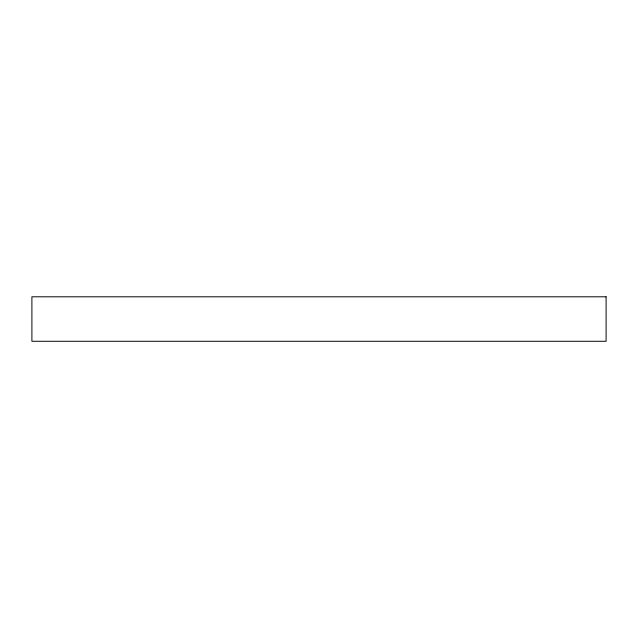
<?xml version="1.0" encoding="UTF-8"?>
<svg xmlns="http://www.w3.org/2000/svg" width="638" height="638" viewBox="0 0 638 638"><rect width="100%" height="100%" fill="white"/><g stroke="black" fill="none" stroke-linecap="round" stroke-linejoin="round"><path stroke-width="0.96" d="M606.1 296.798L31.9 296.798L31.9 341.282L606.1 341.282L606.1 296.798"/></g></svg>
